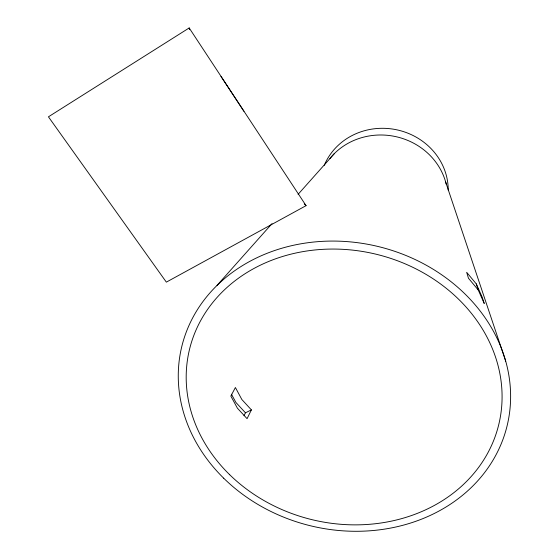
<?xml version="1.0" encoding="UTF-8"?>
<svg xmlns="http://www.w3.org/2000/svg" width="559" height="559" viewBox="0 0 559 559"><rect width="100%" height="100%" fill="white"/><g stroke="black" fill="none" stroke-linecap="round" stroke-linejoin="round"><path stroke-width="0.84" d="M251.396 409.894L247.078 418.67L237.407 408.189L230.846 396.072L235.395 387.52L241.851 399.517L251.396 409.894L245.45 412.801L243.99 415.728M217.053 285.376L272.03 223.614M298.08 194.357L334.541 153.397M189.187 27.95L48.437 116.817L166.344 282.134L306.073 205.663L189.187 27.95L189.592 29.648M304.201 203.853L306.073 205.663M245.45 412.801L235.905 402.452L231.461 394.221M476.303 283.937L466.66 272.303L468.456 278.214L478.238 289.995L484.248 303.509L482.235 297.276L476.303 283.937L478.238 289.995M220.994 76.436L243.92 111.29M445.635 181.941L505.699 361.17M329.929 158.497A65.48 60.847 11.3 0 1 395.982 136.675A65.48 60.847 11.3 0 1 446.285 184.421M324.269 165.373A64.25 59.883 11.1 0 1 395.898 129.632A64.25 59.883 11.1 0 1 448.22 190.165M223.677 478.183A167.421 143.677 13.7 0 0 503.68 437.376A167.421 143.677 13.7 0 0 305.955 242.997A167.421 143.677 13.7 0 0 223.677 478.183M229.679 474.71A159.133 136.543 13.7 0 0 495.623 435.237A159.133 136.543 13.7 0 0 307.087 250.956A159.133 136.543 13.7 0 0 229.679 474.71"/></g></svg>
